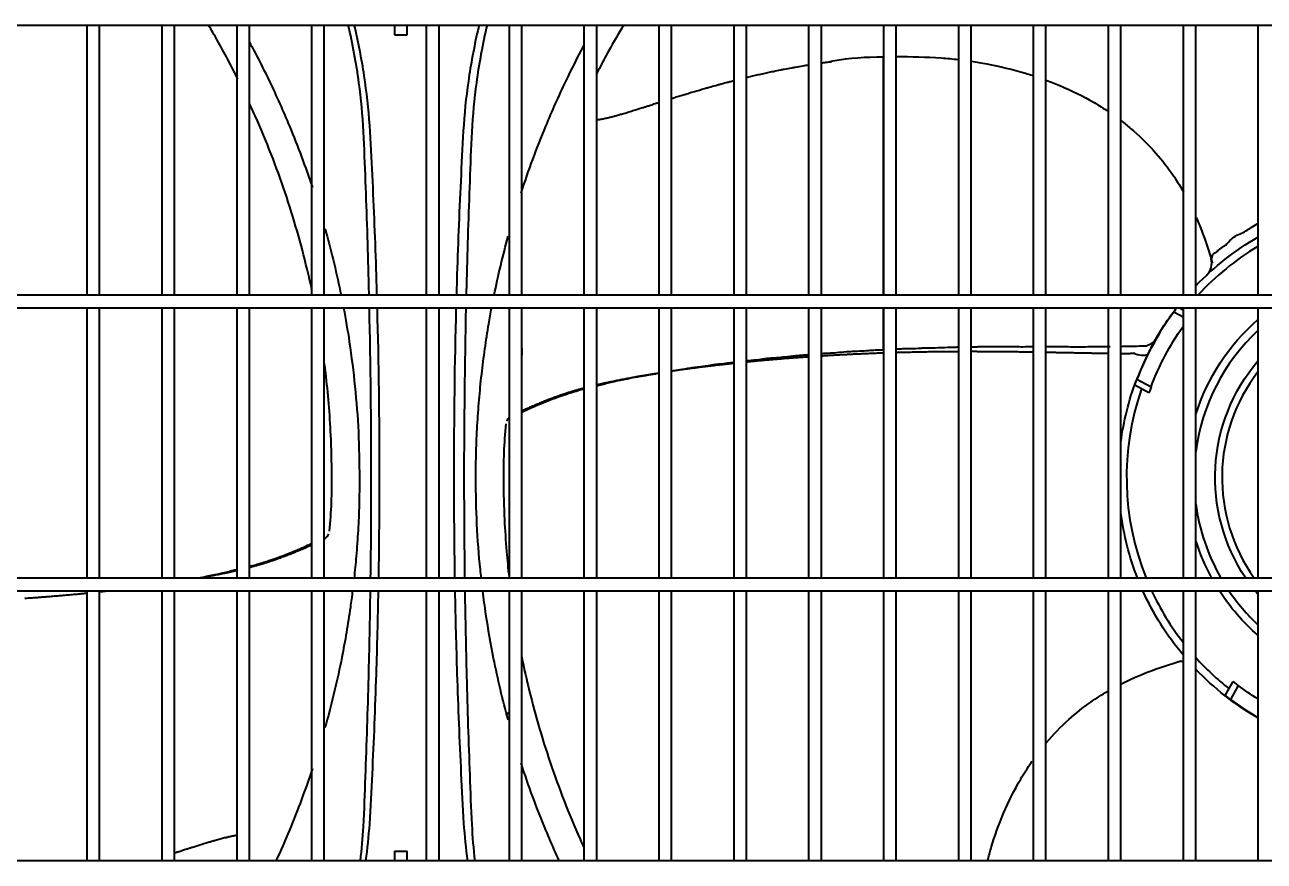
# Model space of a CAD drawing. Extents: x 58467 to 79089, y -33726 to -17391.
# Drawn here: x 78422.12 to 78461.02, y -19464.05 to -19437.79 of the extents above; entities that cross this region are included whole.
import ezdxf

# ---------------------------------------------------------------- set-up
doc = ezdxf.new("R2010")
doc.units = 0
doc.header["$LTSCALE"] = 100
doc.layers.add('+ENTE-ST-DOSEME USTU KONDDRENAJ', color=110, linetype='DOSEMEUSTUKONDENSDRENAJ_LINE', lineweight=40)
doc.linetypes.add('DOSEMEUSTUKONDENSDRENAJ_LINE', pattern='A,300,-40,["CD",Standard,S=15,R=0,X=-35,Y=-7.5],0', length=340)

# ---------------------------------------------------------------- blocks, each defined once
blk = doc.blocks.new('2 KAT SOL')
at = {"color": 3}
for p, q in [((54065.897, -32138.881, -3.539), (54184.259, -32138.881, -3.539)), ((54114.662, -32138.882, -3.539), (54114.662, -32147.36, -3.539)), ((54115.062, -32147.36, -3.539), (54115.062, -32138.882, -3.539)), ((54117.012, -32138.882, -3.539), (54117.012, -32147.36, -3.539)), ((54117.412, -32147.36, -3.539), (54117.412, -32138.882, -3.539)), ((54119.362, -32138.882, -3.539), (54119.362, -32147.36, -3.539)), ((54119.762, -32147.36, -3.539), (54119.762, -32138.882, -3.539)), ((54121.711, -32138.882, -3.539), (54121.711, -32147.36, -3.539)), ((54122.111, -32147.36, -3.539), (54122.111, -32138.882, -3.539)), ((54124.311, -32138.881, -3.539), (54124.311, -32139.181, -3.539)), ((54124.711, -32139.181, -3.539), (54124.711, -32138.881, -3.539)), ((54125.311, -32138.882, -3.539), (54125.311, -32147.36, -3.539)), ((54125.711, -32147.36, -3.539), (54125.711, -32138.882, -3.539)), ((54127.91, -32138.882, -3.539), (54127.91, -32147.36, -3.539)), ((54128.31, -32147.36, -3.539), (54128.31, -32138.882, -3.539)), ((54130.26, -32138.882, -3.539), (54130.26, -32147.36, -3.539)), ((54130.66, -32147.36, -3.539), (54130.66, -32138.882, -3.539)), ((54132.61, -32138.882, -3.539), (54132.61, -32147.36, -3.539)), ((54133.01, -32147.36, -3.539), (54133.01, -32138.882, -3.539)), ((54134.959, -32138.882, -3.539), (54134.959, -32147.36, -3.539)), ((54135.359, -32147.36, -3.539), (54135.359, -32138.882, -3.539)), ((54137.309, -32138.882, -3.539), (54137.309, -32147.36, -3.539)), ((54137.709, -32147.36, -3.539), (54137.709, -32138.882, -3.539)), ((54139.658, -32138.882, -3.539), (54139.658, -32147.36, -3.539)), ((54140.058, -32147.36, -3.539), (54140.058, -32138.882, -3.539)), ((54142.008, -32138.882, -3.539), (54142.008, -32147.36, -3.539)), ((54142.408, -32147.36, -3.539), (54142.408, -32138.882, -3.539)), ((54144.358, -32138.882, -3.539), (54144.358, -32147.36, -3.539)), ((54144.758, -32147.36, -3.539), (54144.758, -32138.882, -3.539)), ((54146.707, -32138.882, -3.539), (54146.707, -32147.36, -3.539)), ((54147.107, -32147.36, -3.539), (54147.107, -32138.882, -3.539)), ((54149.058, -32138.882, -3.539), (54149.058, -32147.36, -3.539)), ((54149.458, -32147.36, -3.539), (54149.458, -32138.882, -3.539)), ((54151.408, -32138.882, -3.539), (54151.408, -32147.36, -3.539)), ((54124.311, -32139.181, -3.539), (54124.711, -32139.181, -3.539)), ((54139.654, -32147.36, -3.539), (54139.654, -32139.882, -3.539)), ((54149.801, -32146.723, -3.539), (54149.821, -32146.705, -3.539)), ((54184.259, -32147.36, -3.539), (54065.897, -32147.36, -3.539)), ((54065.897, -32147.76, -3.539), (54184.259, -32147.76, -3.539)), ((54114.662, -32147.76, -3.539), (54114.662, -32156.238, -3.539)), ((54115.062, -32156.238, -3.539), (54115.062, -32147.76, -3.539)), ((54117.012, -32147.76, -3.539), (54117.012, -32156.238, -3.539)), ((54117.412, -32156.238, -3.539), (54117.412, -32147.76, -3.539)), ((54119.362, -32147.76, -3.539), (54119.362, -32156.238, -3.539)), ((54119.762, -32156.238, -3.539), (54119.762, -32147.76, -3.539)), ((54121.711, -32147.76, -3.539), (54121.711, -32156.238, -3.539)), ((54122.111, -32156.238, -3.539), (54122.111, -32147.76, -3.539)), ((54125.311, -32147.76, -3.539), (54125.311, -32156.238, -3.539)), ((54125.711, -32156.238, -3.539), (54125.711, -32147.76, -3.539)), ((54127.91, -32147.76, -3.539), (54127.91, -32156.238, -3.539)), ((54128.31, -32156.238, -3.539), (54128.31, -32147.76, -3.539)), ((54130.26, -32147.76, -3.539), (54130.26, -32156.238, -3.539)), ((54130.66, -32156.238, -3.539), (54130.66, -32147.76, -3.539)), ((54132.61, -32147.76, -3.539), (54132.61, -32156.238, -3.539)), ((54133.01, -32156.238, -3.539), (54133.01, -32147.76, -3.539)), ((54134.959, -32147.76, -3.539), (54134.959, -32156.238, -3.539)), ((54135.359, -32156.238, -3.539), (54135.359, -32147.76, -3.539)), ((54137.309, -32147.76, -3.539), (54137.309, -32156.238, -3.539)), ((54137.709, -32156.238, -3.539), (54137.709, -32147.76, -3.539)), ((54139.654, -32149.08, -3.539), (54139.654, -32147.759, -3.539)), ((54139.658, -32147.76, -3.539), (54139.658, -32156.238, -3.539)), ((54140.058, -32156.238, -3.539), (54140.058, -32147.76, -3.539)), ((54142.008, -32147.76, -3.539), (54142.008, -32156.238, -3.539)), ((54142.408, -32156.238, -3.539), (54142.408, -32147.76, -3.539)), ((54144.358, -32147.76, -3.539), (54144.358, -32156.238, -3.539)), ((54144.758, -32156.238, -3.539), (54144.758, -32147.76, -3.539)), ((54146.707, -32147.76, -3.539), (54146.707, -32156.238, -3.539)), ((54147.107, -32156.238, -3.539), (54147.107, -32147.76, -3.539)), ((54149.058, -32148.05, -3.539), (54148.767, -32147.891, -3.539)), ((54148.945, -32147.76, -3.539), (54149.058, -32147.822, -3.539)), ((54149.058, -32147.76, -3.539), (54149.058, -32156.238, -3.539)), ((54149.458, -32156.238, -3.539), (54149.458, -32147.76, -3.539)), ((54151.408, -32147.76, -3.539), (54151.408, -32156.238, -3.539)), ((54147.988, -32150.428, -3.539), (54147.542, -32150.184, -3.539)), ((54147.612, -32149.994, -3.539), (54148.056, -32150.237, -3.539)), ((54184.259, -32156.239, -3.539), (54065.897, -32156.239, -3.539)), ((54065.897, -32156.638, -3.539), (54184.259, -32156.638, -3.539)), ((54114.662, -32156.638, -3.539), (54114.662, -32165.117, -3.539)), ((54115.062, -32165.117, -3.539), (54115.062, -32156.638, -3.539)), ((54117.012, -32156.638, -3.539), (54117.012, -32165.117, -3.539)), ((54117.412, -32165.117, -3.539), (54117.412, -32156.638, -3.539)), ((54119.362, -32156.638, -3.539), (54119.362, -32165.117, -3.539)), ((54119.762, -32165.117, -3.539), (54119.762, -32156.638, -3.539)), ((54121.711, -32156.638, -3.539), (54121.711, -32165.117, -3.539)), ((54122.111, -32165.117, -3.539), (54122.111, -32156.638, -3.539)), ((54125.311, -32156.638, -3.539), (54125.311, -32165.117, -3.539)), ((54125.711, -32165.117, -3.539), (54125.711, -32156.638, -3.539)), ((54127.91, -32156.638, -3.539), (54127.91, -32165.117, -3.539)), ((54128.31, -32165.117, -3.539), (54128.31, -32156.638, -3.539)), ((54130.26, -32156.638, -3.539), (54130.26, -32165.117, -3.539)), ((54130.66, -32165.117, -3.539), (54130.66, -32156.638, -3.539)), ((54132.61, -32156.638, -3.539), (54132.61, -32165.117, -3.539)), ((54133.01, -32165.117, -3.539), (54133.01, -32156.638, -3.539)), ((54134.959, -32156.638, -3.539), (54134.959, -32165.117, -3.539)), ((54135.359, -32165.117, -3.539), (54135.359, -32156.638, -3.539)), ((54137.309, -32156.638, -3.539), (54137.309, -32165.117, -3.539)), ((54137.709, -32165.117, -3.539), (54137.709, -32156.638, -3.539)), ((54139.658, -32156.638, -3.539), (54139.658, -32165.117, -3.539)), ((54140.058, -32165.117, -3.539), (54140.058, -32156.638, -3.539)), ((54142.008, -32156.638, -3.539), (54142.008, -32165.117, -3.539)), ((54142.408, -32165.117, -3.539), (54142.408, -32156.638, -3.539)), ((54144.358, -32156.638, -3.539), (54144.358, -32165.117, -3.539)), ((54144.758, -32165.117, -3.539), (54144.758, -32156.638, -3.539)), ((54146.707, -32156.638, -3.539), (54146.707, -32165.117, -3.539)), ((54147.107, -32165.117, -3.539), (54147.107, -32156.638, -3.539)), ((54149.058, -32156.638, -3.539), (54149.058, -32165.117, -3.539)), ((54149.458, -32165.117, -3.539), (54149.458, -32156.638, -3.539)), ((54151.408, -32156.638, -3.539), (54151.408, -32165.117, -3.539)), ((54150.384, -32159.93, -3.539), (54150.628, -32159.485, -3.539)), ((54150.788, -32159.609, -3.539), (54150.545, -32160.052, -3.539)), ((54127.861, -32160.497, -3.539), (54127.91, -32160.456, -3.539)), ((54124.311, -32164.817, -3.539), (54124.311, -32165.117, -3.539)), ((54124.711, -32165.117, -3.539), (54124.711, -32164.817, -3.539)), ((54184.259, -32165.117, -3.539), (54065.897, -32165.117, -3.539))]:
    blk.add_line(p, q, dxfattribs=at)
at = {"color": 3, "extrusion": (0, 0, -1)}
for centre, radius, start, end in [((-54155.737, -32153.083, 3.539), 8.699, 43.7974, 60.1554), ((-54155.737, -32153.083, 3.539), 8.699, 27.6697, 37.7283), ((-54155.737, -32153.083, 3.539), 6.582, 17.46, 48.87), ((-54155.737, -32153.083, 3.539), 8.191, 20.3267, 35.3728), ((-54155.737, -32153.083, 3.539), 5.671, 326.1881, 40.2356), ((-54155.736, -32153.083, 3.539), 8.699, 7.2888, 20.4357), ((-54155.736, -32153.083, 3.539), 8.699, 338.7281, 352.7104), ((-54155.737, -32153.083, 3.539), 6.582, 331.3463, 342.5288), ((-54155.738, -32153.078, 3.539), 8.702, 320.1375, 335.8505), ((-54155.737, -32153.083, 3.539), 6.582, 311.1187, 327.3019), ((-54155.737, -32153.083, 3.539), 5.671, 319.7531, 321.1706), ((-54155.737, -32153.083, 3.539), 8.699, 299.8462, 316.2041), ((-54155.737, -32153.083, 3.539), 8.191, 301.9061, 307.1733)]:
    blk.add_arc(centre, radius, start, end, dxfattribs=at)
at = {"color": 3}
for centre, radius, start, end in [((54155.737, -32153.083, -3.539), 8.449, 120.8221, 137.3623), ((54127.222, -32149.133, -3.539), 1.795, 81.0565, 82.7284), ((54155.738, -32153.087, -3.539), 8.694, 143.2955, 159.1626), ((54155.737, -32153.083, -3.539), 6.332, 133.1269, 172.5413), ((54127.222, -32149.133, -3.539), 1.1, 351.8382, 8.1618), ((54155.737, -32153.083, -3.539), 5.455, 142.5206, 215.3531), ((54155.736, -32153.081, -3.539), 8.449, 160.7965, 201.9425), ((54155.737, -32153.083, -3.539), 6.332, 187.4588, 209.8969), ((54155.737, -32153.083, -3.539), 8.449, 204.8886, 217.7673), ((54155.737, -32153.083, -3.539), 6.332, 214.1663, 226.8731), ((54155.737, -32153.083, -3.539), 8.449, 221.9985, 231.7132), ((54155.737, -32153.083, -3.539), 8.691, 233.3149, 240.1257)]:
    blk.add_arc(centre, radius, start, end, dxfattribs=at)
at = {"color": 3, "extrusion": (6.04419e-06, 5.64183e-06, 1)}
blk.add_arc((54149.459, -32146.359, -3.392), 0.5, 313.0877, 16.4734, dxfattribs=at)
at = {"color": 3, "extrusion": (-5.03151e-06, 5.39034e-06, 1)}
blk.add_arc((54149.013, -32159.36, -3.986), 0.5, 84.8443, 106.4677, dxfattribs=at)
at = {"color": 3}
for points, knots in [([(54119.395, -32140.563, -3.539), (54119.192, -32140.156, -3.539), (54118.893, -32139.593, -3.539), (54118.571, -32139.033, -3.539), (54118.479, -32138.877, -3.539)], [0, 0, 0, 0, 0.719224, 1, 1, 1, 1]), ([(54123.518, -32147.359, -3.539), (54123.514, -32147.201, -3.539), (54123.51, -32147.043, -3.539), (54123.48, -32145.85, -3.539), (54123.447, -32144.814, -3.539), (54123.387, -32143.261, -3.539), (54123.37, -32142.743, -3.539), (54123.315, -32141.71, -3.539), (54123.267, -32141.198, -3.539), (54123.116, -32140.079, -3.539), (54123.004, -32139.475, -3.539), (54122.863, -32138.876, -3.539)], [0, 0, 0, 0, 0.055363, 0.055363, 0.419, 0.419, 0.600818, 0.600818, 0.782636, 0.782636, 1, 1, 1, 1]), ([(54123.766, -32147.359, -3.539), (54123.76, -32147.146, -3.539), (54123.754, -32146.932, -3.539), (54123.713, -32145.675, -3.539), (54123.672, -32144.632, -3.539), (54123.596, -32143.068, -3.539), (54123.574, -32142.546, -3.539), (54123.501, -32141.505, -3.539), (54123.443, -32140.986, -3.539), (54123.282, -32139.932, -3.539), (54123.178, -32139.4, -3.539), (54123.052, -32138.874, -3.539)], [0, 0, 0, 0, 0.075143, 0.075143, 0.442368, 0.442368, 0.625981, 0.625981, 0.809594, 0.809594, 1, 1, 1, 1]), ([(54126.971, -32138.867, -3.539), (54126.846, -32139.386, -3.539), (54126.743, -32139.911, -3.539), (54126.582, -32140.959, -3.539), (54126.523, -32141.482, -3.539), (54126.448, -32142.526, -3.539), (54126.427, -32143.049, -3.539), (54126.35, -32144.616, -3.539), (54126.309, -32145.661, -3.539), (54126.268, -32146.924, -3.539), (54126.262, -32147.142, -3.539), (54126.255, -32147.36, -3.539)], [0, 0, 0, 0, 0.189158, 0.189158, 0.372762, 0.372762, 0.556366, 0.556366, 0.923574, 0.923574, 1, 1, 1, 1]), ([(54127.218, -32138.876, -3.539), (54127.077, -32139.475, -3.539), (54126.965, -32140.079, -3.539), (54126.814, -32141.197, -3.539), (54126.766, -32141.71, -3.539), (54126.711, -32142.743, -3.539), (54126.694, -32143.261, -3.539), (54126.634, -32144.813, -3.539), (54126.601, -32145.849, -3.539), (54126.571, -32147.043, -3.539), (54126.567, -32147.202, -3.539), (54126.563, -32147.36, -3.539)], [0, 0, 0, 0, 0.21737, 0.21737, 0.399155, 0.399155, 0.58094, 0.58094, 0.94451, 0.94451, 1, 1, 1, 1]), ([(54131.516, -32138.876, -3.539), (54131.344, -32139.143, -3.539), (54131.078, -32139.596, -3.539), (54130.807, -32140.113, -3.539), (54130.685, -32140.35, -3.539), (54130.659, -32140.402, -3.539)], [0, 0, 0, 0, 0.545072, 0.900711, 1, 1, 1, 1]), ([(54119.765, -32139.416, -3.539), (54119.859, -32139.591, -3.539), (54120.073, -32139.997, -3.539), (54120.391, -32140.641, -3.539), (54120.717, -32141.345, -3.539), (54121.191, -32142.447, -3.539), (54121.52, -32143.331, -3.539), (54121.737, -32143.981, -3.539)], [0, 0, 0, 0, 0.11975, 0.276771, 0.432533, 0.587035, 1, 1, 1, 1]), ([(54128.288, -32144.151, -3.539), (54128.519, -32143.442, -3.539), (54128.956, -32142.259, -3.539), (54129.641, -32140.725, -3.539), (54130.062, -32139.891, -3.539), (54130.259, -32139.522, -3.539)], [0, 0, 0, 0, 0.443757, 0.750386, 1, 1, 1, 1]), ([(54137.706, -32140.066, -3.539), (54137.755, -32140.059, -3.539), (54137.866, -32140.044, -3.539), (54137.976, -32140.03, -3.539), (54138.036, -32140.022, -3.539)], [0, 0, 0, 0, 0.449176, 1, 1, 1, 1]), ([(54137.984, -32140.016, -3.539), (54138.014, -32140.01, -3.539), (54138.561, -32139.904, -3.539), (54139.121, -32139.878, -3.539), (54139.653, -32139.87, -3.539)], [0, 0, 0, 0, 0.054083, 1, 1, 1, 1]), ([(54140.059, -32139.866, -3.539), (54140.53, -32139.865, -3.539), (54141.18, -32139.877, -3.539), (54141.83, -32139.939, -3.539), (54142.01, -32139.96, -3.539)], [0, 0, 0, 0, 0.723565, 1, 1, 1, 1]), ([(54142.41, -32140.013, -3.539), (54142.573, -32140.037, -3.539), (54143.145, -32140.133, -3.539), (54143.786, -32140.285, -3.539), (54144.257, -32140.431, -3.539), (54144.329, -32140.454, -3.539)], [0, 0, 0, 0, 0.251534, 0.886152, 1, 1, 1, 1]), ([(54135.356, -32140.52, -3.539), (54135.407, -32140.508, -3.539), (54135.516, -32140.482, -3.539), (54135.683, -32140.443, -3.539), (54135.856, -32140.404, -3.539), (54136.029, -32140.366, -3.539), (54136.221, -32140.325, -3.539), (54136.395, -32140.29, -3.539), (54136.588, -32140.252, -3.539), (54136.743, -32140.223, -3.539), (54136.938, -32140.188, -3.539), (54137.113, -32140.158, -3.539), (54137.25, -32140.135, -3.539), (54137.309, -32140.126, -3.539)], [0, 0, 0, 0, 0.079541, 0.168728, 0.257914, 0.3471, 0.436286, 0.555201, 0.614659, 0.733574, 0.793032, 0.911947, 1, 1, 1, 1]), ([(54133.009, -32141.18, -3.539), (54133.021, -32141.177, -3.539), (54133.082, -32141.158, -3.539), (54133.194, -32141.123, -3.539), (54133.331, -32141.081, -3.539), (54133.468, -32141.039, -3.539), (54133.607, -32140.997, -3.539), (54133.763, -32140.951, -3.539), (54133.92, -32140.905, -3.539), (54134.061, -32140.864, -3.539), (54134.22, -32140.819, -3.539), (54134.363, -32140.779, -3.539), (54134.543, -32140.729, -3.539), (54134.688, -32140.69, -3.539), (54134.839, -32140.651, -3.539), (54134.917, -32140.63, -3.539), (54134.959, -32140.62, -3.539)], [0, 0, 0, 0, 0.018571, 0.09977, 0.180968, 0.235101, 0.3163, 0.397499, 0.478698, 0.559896, 0.614029, 0.722294, 0.776427, 0.884692, 0.938824, 1, 1, 1, 1]), ([(54144.762, -32140.603, -3.539), (54144.908, -32140.657, -3.539), (54145.423, -32140.861, -3.539), (54146.077, -32141.185, -3.539), (54146.565, -32141.491, -3.539), (54146.709, -32141.588, -3.539)], [0, 0, 0, 0, 0.214057, 0.763166, 1, 1, 1, 1]), ([(54121.723, -32147.198, -3.539), (54121.676, -32146.979, -3.539), (54121.444, -32145.96, -3.539), (54120.922, -32144.136, -3.539), (54120.252, -32142.406, -3.539), (54119.835, -32141.485, -3.539), (54119.779, -32141.362, -3.539)], [0, 0, 0, 0, 0.112914, 0.525694, 0.936978, 1, 1, 1, 1]), ([(54130.654, -32141.849, -3.539), (54130.656, -32141.849, -3.539), (54130.676, -32141.847, -3.539), (54130.719, -32141.841, -3.539), (54130.771, -32141.833, -3.539), (54130.834, -32141.822, -3.539), (54130.894, -32141.81, -3.539), (54130.971, -32141.794, -3.539), (54131.05, -32141.775, -3.539), (54131.131, -32141.755, -3.539), (54131.203, -32141.736, -3.539), (54131.277, -32141.716, -3.539), (54131.365, -32141.692, -3.539), (54131.456, -32141.665, -3.539), (54131.563, -32141.634, -3.539), (54131.658, -32141.605, -3.539), (54131.755, -32141.576, -3.539), (54131.854, -32141.545, -3.539), (54131.969, -32141.509, -3.539), (54132.087, -32141.472, -3.539), (54132.191, -32141.439, -3.539), (54132.298, -32141.405, -3.539), (54132.42, -32141.366, -3.539), (54132.531, -32141.331, -3.539), (54132.593, -32141.311, -3.539), (54132.608, -32141.307, -3.539)], [0, 0, 0, 0, 0.005985, 0.045742, 0.085498, 0.125255, 0.165012, 0.204768, 0.264403, 0.30416, 0.343916, 0.383673, 0.423429, 0.483064, 0.522821, 0.582456, 0.622212, 0.661969, 0.721603, 0.781238, 0.820995, 0.860751, 0.920386, 0.980021, 1, 1, 1, 1]), ([(54147.113, -32141.878, -3.539), (54147.215, -32141.956, -3.539), (54147.575, -32142.245, -3.539), (54148.121, -32142.773, -3.539), (54148.664, -32143.452, -3.539), (54148.95, -32143.904, -3.539), (54149.069, -32144.111, -3.539)], [0, 0, 0, 0, 0.130207, 0.467681, 0.763107, 1, 1, 1, 1]), ([(54149.471, -32144.916, -3.539), (54149.528, -32145.047, -3.539), (54149.719, -32145.512, -3.539), (54149.879, -32145.99, -3.539), (54149.975, -32146.34, -3.539)], [0, 0, 0, 0, 0.284303, 1, 1, 1, 1]), ([(54149.945, -32146.224, -3.539), (54149.948, -32146.223, -3.539), (54149.951, -32146.219, -3.539), (54149.959, -32146.2, -3.539), (54149.963, -32146.183, -3.539), (54149.978, -32146.133, -3.539), (54149.99, -32146.098, -3.539), (54150.033, -32146.038, -3.539), (54150.066, -32146.024, -3.539), (54150.122, -32145.987, -3.539), (54150.148, -32145.965, -3.539), (54150.225, -32145.897, -3.539), (54150.28, -32145.856, -3.539), (54150.362, -32145.799, -3.539), (54150.391, -32145.782, -3.539), (54150.444, -32145.743, -3.539), (54150.467, -32145.716, -3.539), (54150.538, -32145.63, -3.539), (54150.593, -32145.577, -3.539), (54150.716, -32145.492, -3.539), (54150.784, -32145.46, -3.539), (54150.915, -32145.408, -3.539), (54150.972, -32145.377, -3.539), (54151.082, -32145.308, -3.539), (54151.136, -32145.269, -3.539), (54151.264, -32145.192, -3.539), (54151.334, -32145.151, -3.539), (54151.405, -32145.112, -3.539)], [0, 0, 0, 0, 0.020274, 0.020274, 0.047518, 0.047518, 0.102008, 0.102008, 0.156498, 0.156498, 0.210988, 0.210988, 0.319967, 0.319967, 0.374457, 0.374457, 0.428947, 0.428947, 0.537926, 0.537926, 0.646906, 0.646906, 0.755886, 0.755886, 0.864865, 0.864865, 1, 1, 1, 1]), ([(54122.133, -32145.271, -3.539), (54122.143, -32145.307, -3.539), (54122.336, -32145.997, -3.539), (54122.504, -32146.694, -3.539), (54122.639, -32147.359, -3.539)], [0, 0, 0, 0, 0.052887, 1, 1, 1, 1]), ([(54122.717, -32147.757, -3.539), (54122.783, -32148.11, -3.539), (54122.922, -32148.931, -3.539), (54123.083, -32150.23, -3.539), (54123.195, -32151.659, -3.539), (54123.209, -32152.62, -3.539), (54123.216, -32153.103, -3.539)], [0, 0, 0, 0, 0.200697, 0.464092, 0.73053, 1, 1, 1, 1]), ([(54126.865, -32153.103, -3.539), (54126.867, -32152.828, -3.539), (54126.872, -32152.28, -3.539), (54126.908, -32151.461, -3.539), (54126.966, -32150.648, -3.539), (54127.046, -32149.843, -3.539), (54127.148, -32149.046, -3.539), (54127.256, -32148.352, -3.539), (54127.333, -32147.923, -3.539), (54127.364, -32147.757, -3.539)], [0, 0, 0, 0, 0.153416, 0.305853, 0.457308, 0.607781, 0.75727, 0.905773, 1, 1, 1, 1]), ([(54148.767, -32147.891, -3.539), (54148.781, -32147.872, -3.539), (54148.795, -32147.854, -3.539), (54148.821, -32147.819, -3.539), (54148.833, -32147.803, -3.539), (54148.853, -32147.778, -3.539), (54148.861, -32147.767, -3.539), (54148.867, -32147.759, -3.539)], [0, 0, 0, 0, 0.355398, 0.355398, 0.710856, 0.710856, 1, 1, 1, 1]), ([(54142.007, -32148.995, -3.539), (54141.984, -32148.995, -3.539), (54141.831, -32148.996, -3.539), (54141.579, -32149.008, -3.539), (54141.35, -32149.018, -3.539), (54141.169, -32149.018, -3.539), (54141.046, -32149.017, -3.539), (54140.926, -32149.022, -3.539), (54140.758, -32149.036, -3.539), (54140.565, -32149.041, -3.539), (54140.344, -32149.043, -3.539), (54140.185, -32149.049, -3.539), (54140.091, -32149.055, -3.539), (54140.052, -32149.058, -3.539)], [0, 0, 0, 0, 0.032499, 0.217887, 0.394885, 0.465501, 0.52211, 0.573462, 0.630237, 0.769056, 0.849466, 0.935544, 1, 1, 1, 1]), ([(54144.323, -32148.975, -3.539), (54144.222, -32148.979, -3.539), (54144.062, -32148.991, -3.539), (54143.798, -32148.978, -3.539), (54143.47, -32148.971, -3.539), (54143.153, -32148.987, -3.539), (54142.912, -32148.983, -3.539), (54142.749, -32148.981, -3.539), (54142.666, -32148.982, -3.539), (54142.552, -32148.989, -3.539), (54142.462, -32148.993, -3.539), (54142.409, -32148.995, -3.539)], [0, 0, 0, 0, 0.153476, 0.264532, 0.383214, 0.619071, 0.799507, 0.831601, 0.860485, 0.918311, 1, 1, 1, 1]), ([(54146.775, -32148.978, -3.539), (54146.757, -32148.978, -3.539), (54146.716, -32148.978, -3.539), (54146.615, -32148.979, -3.539), (54146.492, -32148.977, -3.539), (54146.361, -32148.979, -3.539), (54146.253, -32148.977, -3.539), (54146.151, -32148.978, -3.539), (54145.989, -32148.984, -3.539), (54145.805, -32149.001, -3.539), (54145.525, -32148.985, -3.539), (54145.149, -32148.97, -3.539), (54144.909, -32148.978, -3.539), (54144.756, -32148.978, -3.539)], [0, 0, 0, 0, 0.023979, 0.057821, 0.139707, 0.202549, 0.263082, 0.301331, 0.341759, 0.491813, 0.616194, 0.749702, 1, 1, 1, 1]), ([(54147.915, -32148.956, -3.539), (54147.719, -32148.963, -3.539), (54147.45, -32148.97, -3.539), (54147.181, -32148.974, -3.539), (54147.108, -32148.975, -3.539)], [0, 0, 0, 0, 0.728232, 1, 1, 1, 1]), ([(54148.178, -32148.76, -3.539), (54148.153, -32148.797, -3.539), (54148.091, -32148.867, -3.539), (54147.958, -32148.936, -3.539), (54147.85, -32148.97, -3.539), (54147.793, -32148.962, -3.539), (54147.791, -32148.962, -3.539)], [0, 0, 0, 0, 0.282775, 0.623842, 0.989494, 1, 1, 1, 1]), ([(54137.31, -32149.235, -3.539), (54137.257, -32149.239, -3.539), (54137.148, -32149.246, -3.539), (54136.976, -32149.257, -3.539), (54136.746, -32149.279, -3.539), (54136.507, -32149.308, -3.539), (54136.294, -32149.328, -3.539), (54136.114, -32149.34, -3.539), (54135.943, -32149.355, -3.539), (54135.726, -32149.391, -3.539), (54135.509, -32149.407, -3.539), (54135.381, -32149.419, -3.539), (54135.358, -32149.421, -3.539)], [0, 0, 0, 0, 0.073989, 0.153729, 0.239276, 0.420725, 0.584233, 0.647352, 0.701423, 0.819298, 0.967653, 1, 1, 1, 1]), ([(54137.309, -32149.297, -3.539), (54137.259, -32149.3, -3.539), (54137.16, -32149.307, -3.539), (54137.011, -32149.318, -3.539), (54136.864, -32149.328, -3.539), (54136.72, -32149.339, -3.539), (54136.561, -32149.352, -3.539), (54136.403, -32149.365, -3.539), (54136.246, -32149.378, -3.539), (54136.088, -32149.392, -3.539), (54135.947, -32149.404, -3.539), (54135.79, -32149.418, -3.539), (54135.648, -32149.432, -3.539), (54135.494, -32149.447, -3.539), (54135.402, -32149.456, -3.539), (54135.359, -32149.46, -3.539)], [0, 0, 0, 0, 0.075163, 0.148659, 0.222156, 0.295652, 0.369148, 0.467143, 0.54064, 0.614136, 0.712131, 0.761129, 0.859124, 0.93262, 1, 1, 1, 1]), ([(54139.661, -32149.177, -3.539), (54139.612, -32149.178, -3.539), (54139.497, -32149.182, -3.539), (54139.35, -32149.188, -3.539), (54139.186, -32149.194, -3.539), (54139.038, -32149.201, -3.539), (54138.872, -32149.208, -3.539), (54138.721, -32149.215, -3.539), (54138.571, -32149.222, -3.539), (54138.405, -32149.231, -3.539), (54138.259, -32149.238, -3.539), (54138.097, -32149.247, -3.539), (54137.952, -32149.256, -3.539), (54137.812, -32149.264, -3.539), (54137.736, -32149.269, -3.539), (54137.709, -32149.271, -3.539)], [0, 0, 0, 0, 0.075374, 0.176188, 0.226595, 0.327409, 0.403019, 0.47863, 0.55424, 0.629851, 0.730665, 0.781072, 0.881886, 0.957497, 1, 1, 1, 1]), ([(54139.656, -32149.082, -3.539), (54139.629, -32149.083, -3.539), (54139.565, -32149.084, -3.539), (54139.464, -32149.086, -3.539), (54139.307, -32149.09, -3.539), (54139.101, -32149.112, -3.539), (54138.878, -32149.122, -3.539), (54138.664, -32149.129, -3.539), (54138.432, -32149.145, -3.539), (54138.187, -32149.17, -3.539), (54137.974, -32149.185, -3.539), (54137.809, -32149.192, -3.539), (54137.737, -32149.195, -3.539), (54137.71, -32149.197, -3.539)], [0, 0, 0, 0, 0.047503, 0.110853, 0.162385, 0.26559, 0.398055, 0.474574, 0.557765, 0.734792, 0.898208, 0.962554, 1, 1, 1, 1]), ([(54142.008, -32149.132, -3.539), (54141.972, -32149.132, -3.539), (54141.902, -32149.133, -3.539), (54141.766, -32149.134, -3.539), (54141.633, -32149.135, -3.539), (54141.468, -32149.136, -3.539), (54141.337, -32149.138, -3.539), (54141.173, -32149.14, -3.539), (54141.042, -32149.142, -3.539), (54140.877, -32149.145, -3.539), (54140.745, -32149.147, -3.539), (54140.578, -32149.151, -3.539), (54140.443, -32149.154, -3.539), (54140.273, -32149.158, -3.539), (54140.154, -32149.161, -3.539), (54140.069, -32149.164, -3.539), (54140.051, -32149.164, -3.539)], [0, 0, 0, 0, 0.054128, 0.105118, 0.207098, 0.258088, 0.360068, 0.411058, 0.513038, 0.564028, 0.666008, 0.716998, 0.818978, 0.869968, 0.971948, 1, 1, 1, 1]), ([(54144.357, -32149.149, -3.539), (54144.34, -32149.149, -3.539), (54144.275, -32149.148, -3.539), (54144.179, -32149.146, -3.539), (54144.036, -32149.144, -3.539), (54143.907, -32149.142, -3.539), (54143.759, -32149.14, -3.539), (54143.626, -32149.139, -3.539), (54143.494, -32149.137, -3.539), (54143.346, -32149.136, -3.539), (54143.216, -32149.135, -3.539), (54143.07, -32149.134, -3.539), (54142.941, -32149.133, -3.539), (54142.795, -32149.132, -3.539), (54142.649, -32149.132, -3.539), (54142.52, -32149.131, -3.539), (54142.44, -32149.131, -3.539), (54142.409, -32149.131, -3.539)], [0, 0, 0, 0, 0.027433, 0.102463, 0.152482, 0.252522, 0.302541, 0.377571, 0.4526, 0.50262, 0.602659, 0.652679, 0.727708, 0.802738, 0.877767, 0.952797, 1, 1, 1, 1]), ([(54146.708, -32149.191, -3.539), (54146.683, -32149.191, -3.539), (54146.63, -32149.19, -3.539), (54146.542, -32149.189, -3.539), (54146.443, -32149.188, -3.539), (54146.342, -32149.186, -3.539), (54146.226, -32149.184, -3.539), (54146.124, -32149.183, -3.539), (54146.008, -32149.18, -3.539), (54145.89, -32149.178, -3.539), (54145.77, -32149.176, -3.539), (54145.665, -32149.174, -3.539), (54145.558, -32149.172, -3.539), (54145.434, -32149.169, -3.539), (54145.307, -32149.167, -3.539), (54145.182, -32149.165, -3.539), (54145.056, -32149.162, -3.539), (54144.931, -32149.16, -3.539), (54144.831, -32149.158, -3.539), (54144.779, -32149.157, -3.539), (54144.758, -32149.156, -3.539)], [0, 0, 0, 0, 0.040122, 0.086532, 0.132942, 0.202558, 0.248968, 0.318584, 0.364994, 0.43461, 0.504225, 0.550636, 0.597046, 0.666662, 0.736277, 0.782688, 0.852303, 0.921919, 0.968329, 1, 1, 1, 1]), ([(54147.548, -32149.194, -3.539), (54147.532, -32149.194, -3.539), (54147.49, -32149.194, -3.539), (54147.406, -32149.194, -3.539), (54147.314, -32149.195, -3.539), (54147.22, -32149.194, -3.539), (54147.155, -32149.195, -3.539), (54147.117, -32149.194, -3.539), (54147.108, -32149.194, -3.539)], [0, 0, 0, 0, 0.114118, 0.296477, 0.570016, 0.752375, 0.934735, 1, 1, 1, 1]), ([(54147.561, -32149.196, -3.539), (54147.652, -32149.225, -3.539), (54147.738, -32149.241, -3.539), (54147.877, -32149.241, -3.539), (54147.93, -32149.225, -3.539), (54147.956, -32149.197, -3.539)], [0, 0, 0, 0, 0.5, 0.5, 1, 1, 1, 1]), ([(54147.956, -32149.197, -3.539), (54147.946, -32149.218, -3.539), (54147.937, -32149.238, -3.539), (54147.882, -32149.354, -3.539), (54147.839, -32149.452, -3.539), (54147.756, -32149.635, -3.539), (54147.718, -32149.722, -3.539), (54147.647, -32149.887, -3.539), (54147.614, -32149.967, -3.539), (54147.584, -32150.046, -3.539)], [0, 0, 0, 0, 0.07319, 0.07319, 0.416738, 0.416738, 0.719921, 0.719921, 1, 1, 1, 1]), ([(54122.274, -32154.766, -3.539), (54122.304, -32154.463, -3.539), (54122.347, -32153.871, -3.539), (54122.352, -32152.869, -3.539), (54122.328, -32151.836, -3.539), (54122.258, -32150.772, -3.539), (54122.183, -32150.022, -3.539), (54122.131, -32149.604, -3.539), (54122.119, -32149.504, -3.539)], [0, 0, 0, 0, 0.167977, 0.330025, 0.566807, 0.758181, 0.942521, 1, 1, 1, 1]), ([(54132.608, -32149.807, -3.539), (54132.575, -32149.812, -3.539), (54132.5, -32149.824, -3.539), (54132.381, -32149.843, -3.539), (54132.252, -32149.865, -3.539), (54132.122, -32149.887, -3.539), (54131.993, -32149.909, -3.539), (54131.88, -32149.929, -3.539), (54131.754, -32149.952, -3.539), (54131.643, -32149.972, -3.539), (54131.506, -32149.998, -3.539), (54131.397, -32150.02, -3.539), (54131.262, -32150.047, -3.539), (54131.155, -32150.069, -3.539), (54131.034, -32150.095, -3.539), (54130.928, -32150.118, -3.539), (54130.809, -32150.144, -3.539), (54130.72, -32150.165, -3.539), (54130.67, -32150.177, -3.539), (54130.66, -32150.179, -3.539)], [0, 0, 0, 0, 0.048356, 0.112135, 0.175914, 0.239693, 0.303472, 0.367251, 0.409771, 0.49481, 0.537329, 0.622368, 0.664887, 0.749926, 0.792445, 0.856225, 0.920004, 0.983783, 1, 1, 1, 1]), ([(54132.609, -32149.81, -3.539), (54132.572, -32149.818, -3.539), (54132.447, -32149.845, -3.539), (54132.275, -32149.873, -3.539), (54132.08, -32149.902, -3.539), (54131.881, -32149.936, -3.539), (54131.592, -32149.998, -3.539), (54131.359, -32150.042, -3.539), (54131.008, -32150.119, -3.539), (54130.832, -32150.174, -3.539), (54130.684, -32150.208, -3.539), (54130.661, -32150.213, -3.539)], [0, 0, 0, 0, 0.053106, 0.183061, 0.25229, 0.323469, 0.470338, 0.72961, 0.781957, 0.965599, 1, 1, 1, 1]), ([(54134.955, -32149.472, -3.539), (54134.89, -32149.481, -3.539), (54134.745, -32149.501, -3.539), (54134.561, -32149.519, -3.539), (54134.266, -32149.553, -3.539), (54134.042, -32149.598, -3.539), (54133.779, -32149.625, -3.539), (54133.529, -32149.658, -3.539), (54133.278, -32149.702, -3.539), (54133.1, -32149.73, -3.539), (54133.012, -32149.743, -3.539)], [0, 0, 0, 0, 0.113321, 0.262749, 0.319434, 0.510079, 0.587964, 0.672012, 0.853439, 1, 1, 1, 1]), ([(54134.958, -32149.501, -3.539), (54134.932, -32149.504, -3.539), (54134.875, -32149.51, -3.539), (54134.758, -32149.523, -3.539), (54134.621, -32149.538, -3.539), (54134.469, -32149.556, -3.539), (54134.318, -32149.573, -3.539), (54134.181, -32149.59, -3.539), (54134.03, -32149.608, -3.539), (54133.893, -32149.625, -3.539), (54133.741, -32149.645, -3.539), (54133.604, -32149.663, -3.539), (54133.469, -32149.681, -3.539), (54133.321, -32149.701, -3.539), (54133.19, -32149.72, -3.539), (54133.082, -32149.736, -3.539), (54133.032, -32149.743, -3.539), (54133.012, -32149.746, -3.539)], [0, 0, 0, 0, 0.039359, 0.085754, 0.178543, 0.248135, 0.317727, 0.410516, 0.456911, 0.5497, 0.619292, 0.688884, 0.758476, 0.828068, 0.920857, 0.967252, 1, 1, 1, 1]), ([(54147.542, -32150.184, -3.539), (54147.542, -32150.184, -3.539), (54147.543, -32150.181, -3.539), (54147.548, -32150.167, -3.539), (54147.552, -32150.156, -3.539), (54147.562, -32150.13, -3.539), (54147.567, -32150.114, -3.539), (54147.58, -32150.079, -3.539), (54147.588, -32150.058, -3.539), (54147.601, -32150.024, -3.539), (54147.606, -32150.009, -3.539), (54147.612, -32149.994, -3.539)], [0, 0, 0, 0, 0.211758, 0.211758, 0.423432, 0.423432, 0.636431, 0.636431, 0.852021, 0.852021, 1, 1, 1, 1]), ([(54148.056, -32150.237, -3.539), (54148.048, -32150.259, -3.539), (54148.04, -32150.281, -3.539), (54148.026, -32150.321, -3.539), (54148.019, -32150.341, -3.539), (54148.007, -32150.374, -3.539), (54148.002, -32150.389, -3.539), (54147.994, -32150.411, -3.539), (54147.991, -32150.42, -3.539), (54147.989, -32150.427, -3.539), (54147.988, -32150.428, -3.539), (54147.988, -32150.428, -3.539)], [0, 0, 0, 0, 0.21816, 0.21816, 0.436362, 0.436362, 0.653817, 0.653817, 0.868707, 0.868707, 1, 1, 1, 1]), ([(54130.257, -32150.28, -3.539), (54130.232, -32150.287, -3.539), (54130.17, -32150.304, -3.539), (54130.071, -32150.331, -3.539), (54129.972, -32150.36, -3.539), (54129.877, -32150.388, -3.539), (54129.778, -32150.418, -3.539), (54129.683, -32150.449, -3.539), (54129.599, -32150.477, -3.539), (54129.517, -32150.505, -3.539), (54129.424, -32150.537, -3.539), (54129.332, -32150.57, -3.539), (54129.253, -32150.599, -3.539), (54129.175, -32150.629, -3.539), (54129.099, -32150.659, -3.539), (54129.012, -32150.693, -3.539), (54128.938, -32150.723, -3.539), (54128.866, -32150.753, -3.539), (54128.805, -32150.778, -3.539), (54128.744, -32150.804, -3.539), (54128.677, -32150.833, -3.539), (54128.61, -32150.861, -3.539), (54128.545, -32150.889, -3.539), (54128.493, -32150.912, -3.539), (54128.438, -32150.936, -3.539), (54128.392, -32150.956, -3.539), (54128.342, -32150.977, -3.539), (54128.317, -32150.988, -3.539), (54128.306, -32150.993, -3.539)], [0, 0, 0, 0, 0.03153, 0.081147, 0.130764, 0.163842, 0.21346, 0.263077, 0.296155, 0.329233, 0.37885, 0.428467, 0.461545, 0.494623, 0.54424, 0.577319, 0.626936, 0.660014, 0.693092, 0.72617, 0.759248, 0.808865, 0.841943, 0.875021, 0.908099, 0.941178, 0.974256, 1, 1, 1, 1]), ([(54130.259, -32150.307, -3.539), (54130.243, -32150.311, -3.539), (54130.165, -32150.332, -3.539), (54130.058, -32150.364, -3.539), (54129.963, -32150.392, -3.539), (54129.872, -32150.419, -3.539), (54129.75, -32150.46, -3.539), (54129.569, -32150.52, -3.539), (54129.229, -32150.641, -3.539), (54128.854, -32150.793, -3.539), (54128.504, -32150.946, -3.539), (54128.366, -32151.014, -3.539), (54128.309, -32151.042, -3.539)], [0, 0, 0, 0, 0.024177, 0.119177, 0.173029, 0.19609, 0.270523, 0.342071, 0.465172, 0.768559, 0.897066, 1, 1, 1, 1]), ([(54127.807, -32151.399, -3.539), (54127.777, -32151.703, -3.539), (54127.734, -32152.295, -3.539), (54127.729, -32153.296, -3.539), (54127.753, -32154.33, -3.539), (54127.819, -32155.343, -3.539), (54127.878, -32155.943, -3.539), (54127.908, -32156.212, -3.539)], [0, 0, 0, 0, 0.183902, 0.361313, 0.620544, 0.830062, 1, 1, 1, 1]), ([(54127.907, -32151.202, -3.539), (54127.896, -32151.213, -3.539), (54127.869, -32151.246, -3.539), (54127.843, -32151.285, -3.539), (54127.829, -32151.313, -3.539)], [0, 0, 0, 0, 0.363149, 1, 1, 1, 1]), ([(54123.216, -32153.103, -3.539), (54123.213, -32153.378, -3.539), (54123.209, -32153.926, -3.539), (54123.173, -32154.745, -3.539), (54123.118, -32155.516, -3.539), (54123.069, -32156.013, -3.539), (54123.045, -32156.24, -3.539)], [0, 0, 0, 0, 0.262384, 0.523093, 0.782124, 1, 1, 1, 1]), ([(54127.036, -32156.24, -3.539), (54127.027, -32156.153, -3.539), (54126.968, -32155.591, -3.539), (54126.886, -32154.546, -3.539), (54126.872, -32153.586, -3.539), (54126.865, -32153.103, -3.539)], [0, 0, 0, 0, 0.083377, 0.539095, 1, 1, 1, 1]), ([(54122.115, -32155.008, -3.539), (54122.126, -32155.001, -3.539), (54122.163, -32154.978, -3.539), (54122.205, -32154.931, -3.539), (54122.238, -32154.88, -3.539), (54122.252, -32154.852, -3.539)], [0, 0, 0, 0, 0.14858, 0.57746, 1, 1, 1, 1]), ([(54119.763, -32155.874, -3.539), (54119.8, -32155.865, -3.539), (54119.898, -32155.838, -3.539), (54120.023, -32155.802, -3.539), (54120.118, -32155.774, -3.539), (54120.208, -32155.746, -3.539), (54120.331, -32155.705, -3.539), (54120.512, -32155.646, -3.539), (54120.852, -32155.525, -3.539), (54121.227, -32155.372, -3.539), (54121.555, -32155.229, -3.539), (54121.674, -32155.171, -3.539), (54121.715, -32155.151, -3.539)], [0, 0, 0, 0, 0.053839, 0.149249, 0.203333, 0.226493, 0.301247, 0.373104, 0.496736, 0.801431, 0.930492, 1, 1, 1, 1]), ([(54119.763, -32155.901, -3.539), (54119.782, -32155.896, -3.539), (54119.827, -32155.884, -3.539), (54119.91, -32155.862, -3.539), (54120.01, -32155.834, -3.539), (54120.109, -32155.806, -3.539), (54120.204, -32155.777, -3.539), (54120.302, -32155.747, -3.539), (54120.398, -32155.716, -3.539), (54120.482, -32155.689, -3.539), (54120.564, -32155.661, -3.539), (54120.657, -32155.628, -3.539), (54120.749, -32155.595, -3.539), (54120.828, -32155.566, -3.539), (54120.906, -32155.536, -3.539), (54120.982, -32155.507, -3.539), (54121.069, -32155.472, -3.539), (54121.143, -32155.442, -3.539), (54121.215, -32155.412, -3.539), (54121.276, -32155.387, -3.539), (54121.337, -32155.362, -3.539), (54121.404, -32155.333, -3.539), (54121.471, -32155.304, -3.539), (54121.536, -32155.276, -3.539), (54121.588, -32155.254, -3.539), (54121.643, -32155.23, -3.539), (54121.682, -32155.213, -3.539), (54121.709, -32155.201, -3.539), (54121.719, -32155.197, -3.539)], [0, 0, 0, 0, 0.025302, 0.058842, 0.109154, 0.159465, 0.193006, 0.243317, 0.293628, 0.327169, 0.36071, 0.411021, 0.461332, 0.494873, 0.528414, 0.578725, 0.612266, 0.662577, 0.696118, 0.729658, 0.763199, 0.79674, 0.847051, 0.880592, 0.914133, 0.947674, 0.981214, 1, 1, 1, 1]), ([(54118.143, -32156.239, -3.539), (54118.144, -32156.238, -3.539), (54118.242, -32156.22, -3.539), (54118.489, -32156.167, -3.539), (54118.722, -32156.123, -3.539), (54119.073, -32156.047, -3.539), (54119.23, -32155.997, -3.539), (54119.358, -32155.967, -3.539), (54119.361, -32155.966, -3.539)], [0, 0, 0, 0, 0.002202, 0.228493, 0.627967, 0.70862, 0.991569, 1, 1, 1, 1]), ([(54118.191, -32156.238, -3.539), (54118.199, -32156.237, -3.539), (54118.235, -32156.23, -3.539), (54118.327, -32156.214, -3.539), (54118.438, -32156.193, -3.539), (54118.575, -32156.167, -3.539), (54118.683, -32156.146, -3.539), (54118.819, -32156.119, -3.539), (54118.926, -32156.096, -3.539), (54119.047, -32156.071, -3.539), (54119.153, -32156.048, -3.539), (54119.262, -32156.023, -3.539), (54119.331, -32156.007, -3.539), (54119.361, -32156, -3.539)], [0, 0, 0, 0, 0.019315, 0.08873, 0.227561, 0.296976, 0.435806, 0.505221, 0.644052, 0.713467, 0.81759, 0.921713, 1, 1, 1, 1]), ([(54112.712, -32156.873, -3.539), (54112.717, -32156.872, -3.539), (54112.787, -32156.868, -3.539), (54112.906, -32156.86, -3.539), (54113.07, -32156.848, -3.539), (54113.217, -32156.837, -3.539), (54113.361, -32156.826, -3.539), (54113.52, -32156.813, -3.539), (54113.678, -32156.801, -3.539), (54113.835, -32156.787, -3.539), (54113.993, -32156.774, -3.539), (54114.134, -32156.761, -3.539), (54114.291, -32156.747, -3.539), (54114.433, -32156.734, -3.539), (54114.568, -32156.721, -3.539), (54114.64, -32156.714, -3.539), (54114.664, -32156.711, -3.539)], [0, 0, 0, 0, 0.007103, 0.105116, 0.178625, 0.252135, 0.325644, 0.399153, 0.497166, 0.570676, 0.644185, 0.742198, 0.791204, 0.889217, 0.962726, 1, 1, 1, 1]), ([(54115.064, -32156.67, -3.539), (54115.11, -32156.666, -3.539), (54115.186, -32156.657, -3.539), (54115.283, -32156.647, -3.539), (54115.334, -32156.641, -3.539), (54115.355, -32156.639, -3.539)], [0, 0, 0, 0, 0.46864, 0.785024, 1, 1, 1, 1]), ([(54122.998, -32156.642, -3.539), (54122.977, -32156.815, -3.539), (54122.919, -32157.252, -3.539), (54122.81, -32157.948, -3.539), (54122.584, -32159.171, -3.539), (54122.348, -32160.165, -3.539), (54122.145, -32160.894, -3.539), (54122.133, -32160.936, -3.539)], [0, 0, 0, 0, 0.119341, 0.301439, 0.482327, 0.969974, 1, 1, 1, 1]), ([(54123.248, -32165.117, -3.539), (54123.289, -32164.761, -3.539), (54123.319, -32164.402, -3.539), (54123.369, -32163.523, -3.539), (54123.385, -32163.002, -3.539), (54123.445, -32161.44, -3.539), (54123.478, -32160.398, -3.539), (54123.529, -32158.45, -3.539), (54123.547, -32157.545, -3.539), (54123.56, -32156.639, -3.539)], [0, 0, 0, 0, 0.126998, 0.126998, 0.311253, 0.311253, 0.679764, 0.679764, 1, 1, 1, 1]), ([(54123.418, -32165.12, -3.539), (54123.469, -32164.735, -3.539), (54123.509, -32164.348, -3.539), (54123.573, -32163.439, -3.539), (54123.595, -32162.916, -3.539), (54123.671, -32161.349, -3.539), (54123.713, -32160.304, -3.539), (54123.774, -32158.386, -3.539), (54123.796, -32157.513, -3.539), (54123.812, -32156.639, -3.539)], [0, 0, 0, 0, 0.136943, 0.136943, 0.321752, 0.321752, 0.691369, 0.691369, 1, 1, 1, 1]), ([(54126.209, -32156.639, -3.539), (54126.225, -32157.508, -3.539), (54126.247, -32158.378, -3.539), (54126.308, -32160.29, -3.539), (54126.35, -32161.334, -3.539), (54126.426, -32162.898, -3.539), (54126.447, -32163.419, -3.539), (54126.512, -32164.334, -3.539), (54126.552, -32164.728, -3.539), (54126.604, -32165.121, -3.539)], [0, 0, 0, 0, 0.307076, 0.307076, 0.675824, 0.675824, 0.860198, 0.860198, 1, 1, 1, 1]), ([(54126.521, -32156.639, -3.539), (54126.534, -32157.533, -3.539), (54126.552, -32158.427, -3.539), (54126.601, -32160.356, -3.539), (54126.634, -32161.393, -3.539), (54126.694, -32162.945, -3.539), (54126.711, -32163.464, -3.539), (54126.759, -32164.362, -3.539), (54126.79, -32164.742, -3.539), (54126.833, -32165.12, -3.539)], [0, 0, 0, 0, 0.315659, 0.315659, 0.681641, 0.681641, 0.864632, 0.864632, 1, 1, 1, 1]), ([(54127.883, -32160.699, -3.539), (54127.708, -32160.059, -3.539), (54127.448, -32158.959, -3.539), (54127.21, -32157.6, -3.539), (54127.114, -32156.89, -3.539), (54127.083, -32156.642, -3.539)], [0, 0, 0, 0, 0.48072, 0.818915, 1, 1, 1, 1]), ([(54128.298, -32158.684, -3.539), (54128.362, -32158.997, -3.539), (54128.609, -32160.111, -3.539), (54129.159, -32162.029, -3.539), (54129.814, -32163.719, -3.539), (54130.21, -32164.601, -3.539), (54130.248, -32164.684, -3.539)], [0, 0, 0, 0, 0.157183, 0.558604, 0.95857, 1, 1, 1, 1]), ([(54147.104, -32159.568, -3.539), (54147.384, -32159.426, -3.539), (54148.003, -32159.155, -3.539), (54148.644, -32158.941, -3.539), (54148.994, -32158.844, -3.539)], [0, 0, 0, 0, 0.466455, 1, 1, 1, 1]), ([(54150.628, -32159.485, -3.539), (54150.628, -32159.485, -3.539), (54150.631, -32159.487, -3.539), (54150.642, -32159.496, -3.539), (54150.651, -32159.503, -3.539), (54150.673, -32159.52, -3.539), (54150.686, -32159.531, -3.539), (54150.716, -32159.554, -3.539), (54150.733, -32159.567, -3.539), (54150.763, -32159.59, -3.539), (54150.775, -32159.6, -3.539), (54150.788, -32159.609, -3.539)], [0, 0, 0, 0, 0.211356, 0.211356, 0.422617, 0.422617, 0.635365, 0.635365, 0.851032, 0.851032, 1, 1, 1, 1]), ([(54144.757, -32161.424, -3.539), (54144.762, -32161.418, -3.539), (54144.982, -32161.156, -3.539), (54145.426, -32160.698, -3.539), (54146.086, -32160.171, -3.539), (54146.515, -32159.896, -3.539), (54146.699, -32159.789, -3.539)], [0, 0, 0, 0, 0.009856, 0.405385, 0.751633, 1, 1, 1, 1]), ([(54150.545, -32160.052, -3.539), (54150.526, -32160.039, -3.539), (54150.508, -32160.025, -3.539), (54150.473, -32159.999, -3.539), (54150.457, -32159.986, -3.539), (54150.429, -32159.965, -3.539), (54150.417, -32159.955, -3.539), (54150.398, -32159.941, -3.539), (54150.391, -32159.935, -3.539), (54150.385, -32159.931, -3.539), (54150.384, -32159.93, -3.539), (54150.384, -32159.93, -3.539)], [0, 0, 0, 0, 0.217793, 0.217793, 0.435623, 0.435623, 0.652794, 0.652794, 0.867695, 0.867695, 1, 1, 1, 1]), ([(54121.738, -32162.222, -3.539), (54121.521, -32162.873, -3.539), (54121.156, -32163.851, -3.539), (54120.739, -32164.807, -3.539), (54120.591, -32165.13, -3.539)], [0, 0, 0, 0, 0.658433, 1, 1, 1, 1]), ([(54129.49, -32165.131, -3.539), (54129.448, -32165.04, -3.539), (54129.302, -32164.715, -3.539), (54128.867, -32163.704, -3.539), (54128.52, -32162.764, -3.539), (54128.289, -32162.057, -3.539)], [0, 0, 0, 0, 0.090907, 0.323924, 1, 1, 1, 1]), ([(54142.927, -32165.114, -3.539), (54142.962, -32164.977, -3.539), (54143.102, -32164.472, -3.539), (54143.411, -32163.601, -3.539), (54143.852, -32162.714, -3.539), (54144.186, -32162.187, -3.539), (54144.313, -32162.004, -3.539), (54144.324, -32161.989, -3.539)], [0, 0, 0, 0, 0.124316, 0.45964, 0.807719, 0.983963, 1, 1, 1, 1]), ([(54119.369, -32164.323, -3.539), (54119.367, -32164.324, -3.539), (54119.347, -32164.326, -3.539), (54119.31, -32164.332, -3.539), (54119.247, -32164.343, -3.539), (54119.187, -32164.355, -3.539), (54119.11, -32164.372, -3.539), (54119.031, -32164.39, -3.539), (54118.95, -32164.41, -3.539), (54118.878, -32164.429, -3.539), (54118.804, -32164.449, -3.539), (54118.716, -32164.474, -3.539), (54118.625, -32164.5, -3.539), (54118.518, -32164.531, -3.539), (54118.423, -32164.56, -3.539), (54118.326, -32164.59, -3.539), (54118.227, -32164.62, -3.539), (54118.112, -32164.656, -3.539), (54117.994, -32164.693, -3.539), (54117.889, -32164.726, -3.539), (54117.783, -32164.76, -3.539), (54117.661, -32164.799, -3.539), (54117.534, -32164.839, -3.539), (54117.453, -32164.865, -3.539), (54117.417, -32164.876, -3.539), (54117.413, -32164.878, -3.539)], [0, 0, 0, 0, 0.004044, 0.044465, 0.084886, 0.125307, 0.165729, 0.22636, 0.266782, 0.307203, 0.347624, 0.388045, 0.448677, 0.489098, 0.54973, 0.590151, 0.630573, 0.691204, 0.751836, 0.792257, 0.832679, 0.89331, 0.953942, 0.994364, 1, 1, 1, 1]), ([(54124.311, -32164.817, -3.539), (54124.311, -32164.817, -3.539), (54124.313, -32164.817, -3.539), (54124.322, -32164.817, -3.539), (54124.331, -32164.817, -3.539), (54124.355, -32164.817, -3.539), (54124.371, -32164.817, -3.539), (54124.406, -32164.817, -3.539), (54124.426, -32164.817, -3.539), (54124.468, -32164.817, -3.539), (54124.491, -32164.817, -3.539), (54124.536, -32164.817, -3.539), (54124.559, -32164.817, -3.539), (54124.601, -32164.817, -3.539), (54124.621, -32164.817, -3.539), (54124.655, -32164.817, -3.539), (54124.67, -32164.817, -3.539), (54124.694, -32164.817, -3.539), (54124.702, -32164.817, -3.539), (54124.71, -32164.817, -3.539), (54124.711, -32164.817, -3.539), (54124.711, -32164.817, -3.539)], [0, 0, 0, 0, 0.072796, 0.072796, 0.180355, 0.180355, 0.287914, 0.287914, 0.395473, 0.395473, 0.503031, 0.503031, 0.61059, 0.61059, 0.718149, 0.718149, 0.825708, 0.825708, 0.933267, 0.933267, 1, 1, 1, 1])]:
    blk.add_open_spline(points, degree=3, knots=knots, dxfattribs=at)
for points, degree in [([(54127.442, -32147.359, -3.539), (54127.569, -32146.736, -3.539), (54127.716, -32146.118, -3.539), (54127.883, -32145.505, -3.539)], 3), ([(54149.801, -32146.723, -3.539), (54149.796, -32146.728, -3.539), (54149.825, -32146.702, -3.539)], 2), ([(54123.587, -32153.103, -3.539), (54123.586, -32151.321, -3.539), (54123.566, -32149.54, -3.539), (54123.527, -32147.759, -3.539)], 3), ([(54123.846, -32152.983, -3.539), (54123.846, -32151.241, -3.539), (54123.823, -32149.5, -3.539), (54123.777, -32147.759, -3.539)], 3), ([(54126.244, -32147.759, -3.539), (54126.198, -32149.5, -3.539), (54126.175, -32151.241, -3.539), (54126.175, -32152.983, -3.539)], 3), ([(54126.554, -32147.759, -3.539), (54126.515, -32149.54, -3.539), (54126.494, -32151.321, -3.539), (54126.494, -32153.103, -3.539)], 3), ([(54148.033, -32149.043, -3.539), (54148.006, -32149.094, -3.539), (54147.981, -32149.145, -3.539), (54147.956, -32149.197, -3.539)], 3), ([(54147.561, -32149.196, -3.539), (54147.557, -32149.195, -3.539), (54147.552, -32149.194, -3.539), (54147.548, -32149.194, -3.539)], 3), ([(54123.566, -32156.239, -3.539), (54123.58, -32155.194, -3.539), (54123.587, -32154.148, -3.539), (54123.587, -32153.103, -3.539)], 3), ([(54123.819, -32156.239, -3.539), (54123.837, -32155.154, -3.539), (54123.846, -32154.068, -3.539), (54123.846, -32152.983, -3.539)], 3), ([(54126.175, -32152.983, -3.539), (54126.175, -32154.068, -3.539), (54126.184, -32155.154, -3.539), (54126.202, -32156.239, -3.539)], 3), ([(54126.494, -32153.103, -3.539), (54126.494, -32154.148, -3.539), (54126.501, -32155.194, -3.539), (54126.515, -32156.239, -3.539)], 3)]:
    blk.add_open_spline(points, degree=degree, dxfattribs=at)

msp = doc.modelspace()

# ---------------------------------------------------------------- block references
at = {"layer": '+ENTE-ST-DOSEME USTU KONDDRENAJ', "color": 3, "linetype": 'Continuous'}
msp.add_blockref('2 KAT SOL', (24309.411, 12701.082), dxfattribs=at)

doc.saveas('drawing.dxf')
